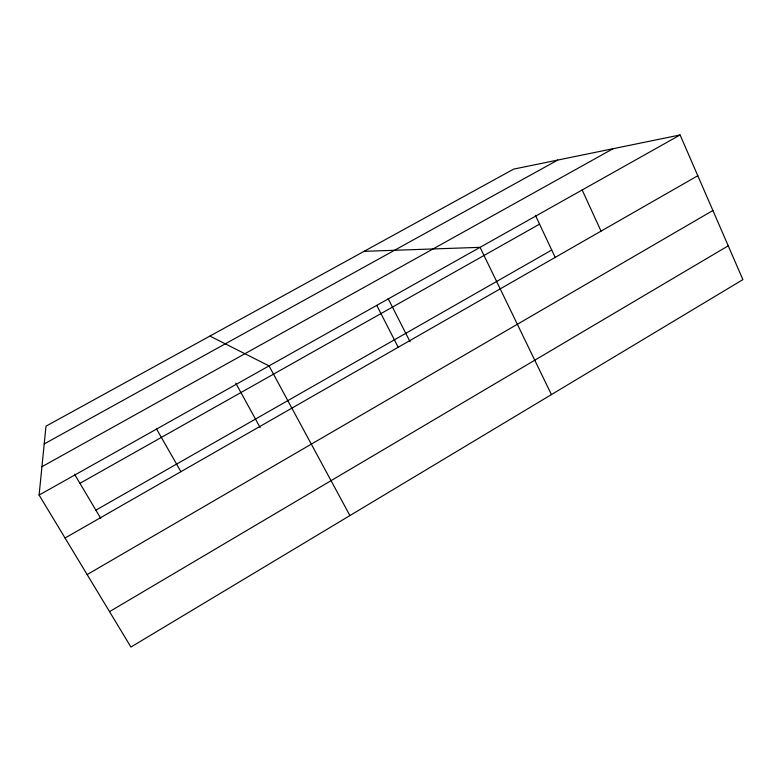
<?xml version="1.0" encoding="UTF-8"?>
<svg xmlns="http://www.w3.org/2000/svg" width="782" height="782" viewBox="0 0 782 782"><rect width="100%" height="100%" fill="white"/><g stroke="black" fill="none" stroke-linecap="round" stroke-linejoin="round"><path stroke-width="1.17" d="M39.1 495.065L45.991 426.18L513.676 169.108L680.105 134.954L742.9 279.624L130.936 647.046L39.1 495.065L680.105 134.954M109.539 611.632L728.228 245.822M87.144 574.574L712.891 210.505M65.053 538.016L697.798 175.735M95.873 510.167L551.73 250.035M79.94 483.325L539.56 224.151M41.935 466.727L613.088 148.707M44.212 443.932L557.713 160.075M364.099 251.325L480.07 247.337L551.418 394.587M209.908 336.084L269.037 365.888L349.906 515.573M74.515 474.205L100.77 518.407M156.586 429.064L180.925 471.683M235.773 383.18L260.152 427.578M376.768 305.371L398.194 347.276M388.097 298.529L410.051 341.714M535.406 215.324L555.288 257.601M582.16 189.977L601.035 231.14"/></g></svg>
